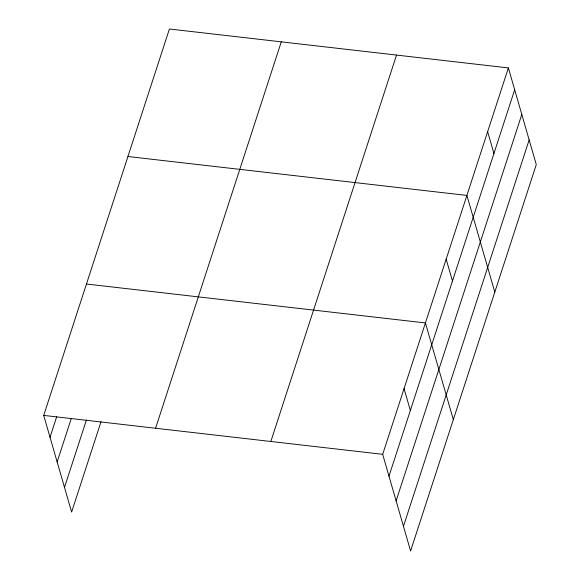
<?xml version="1.0" encoding="UTF-8"?>
<svg xmlns="http://www.w3.org/2000/svg" width="580" height="580" viewBox="0 0 580 580"><rect width="100%" height="100%" fill="white"/><g stroke="black" fill="none" stroke-linecap="round" stroke-linejoin="round"><path stroke-width="0.87" d="M101.036 421.653L71.623 512.082L43.717 415.403L169.411 29L508.377 67.918L536.283 164.597L410.589 551L382.684 454.321L508.377 67.918M50.018 437.24L56.681 416.766M57.152 461.934L71.304 418.426M64.496 487.381L86.413 419.992M155.578 428.25L281.271 41.84M270.824 441.482L396.517 55.071M388.991 476.158L514.678 89.748M396.118 500.852L521.812 114.449M403.462 526.299L529.156 139.896M127.933 156.513L466.9 195.431L494.805 292.11M86.456 284.026L425.423 322.944L453.328 419.623M43.717 415.403L382.684 454.321M487.642 131.674L493.942 153.504M446.158 259.188L452.465 281.017M404.057 388.636L410.357 410.466"/></g></svg>
